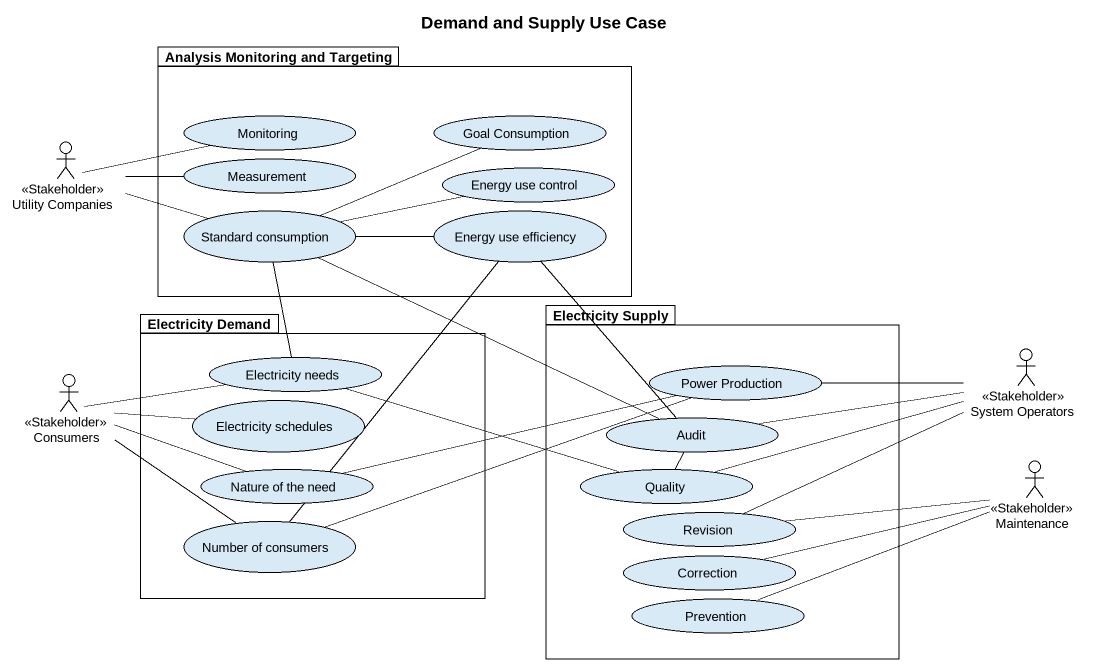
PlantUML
@startuml
title Demand and Supply Use Case
package "Analysis Monitoring and Targeting" as Analysis_Monitoring_and {
  usecase Monitoring
  usecase "Goal Consumption" as Goal_Consumption
  usecase Measurement
  usecase "Energy use control" as Energy_use_control
  usecase "Standard consumption" as Standard_consumption
  usecase "Energy use efficiency" as Energy_use_efficiency
}
actor "Utility Companies" as Utility_Companies <<Stakeholder>>
package "Electricity Demand" as Electricity_Demand {
  usecase "Electricity schedules" as Electricity_schedules
  usecase "Electricity needs" as Electricity_needs
  usecase "Nature of the need" as Nature_of_the_need
  usecase "Number of consumers" as Number_of_consumers
}
package "Electricity Supply" as Electricity_Supply {
  usecase "Power Production" as Power_Production
  usecase Audit
  usecase Quality
  usecase Revision
  usecase Correction
  usecase Prevention
}
actor Consumers <<Stakeholder>>
actor "System Operators" as System_Operators <<Stakeholder>>
actor Maintenance <<Stakeholder>>
Goal_Consumption -left- Standard_consumption
Utility_Companies -right- Monitoring
Utility_Companies -right- Measurement
Utility_Companies -right- Standard_consumption
Energy_use_control -left- Standard_consumption
Energy_use_efficiency -left- Standard_consumption
Consumers -right- Electricity_schedules
Consumers -right- Electricity_needs
Consumers -right- Nature_of_the_need
Consumers -- Number_of_consumers
Electricity_needs -up- Standard_consumption
Power_Production -left- Nature_of_the_need
Power_Production -left- Number_of_consumers
System_Operators -left- Power_Production
System_Operators -left- Audit
System_Operators -left- Quality
System_Operators -left- Revision
Audit -left- Standard_consumption
Audit -up- Energy_use_efficiency
Audit -- Quality
Quality -left- Electricity_needs
Maintenance -left- Revision
Maintenance -left- Correction
Maintenance -left- Prevention
Number_of_consumers -up- Energy_use_efficiency
@enduml
